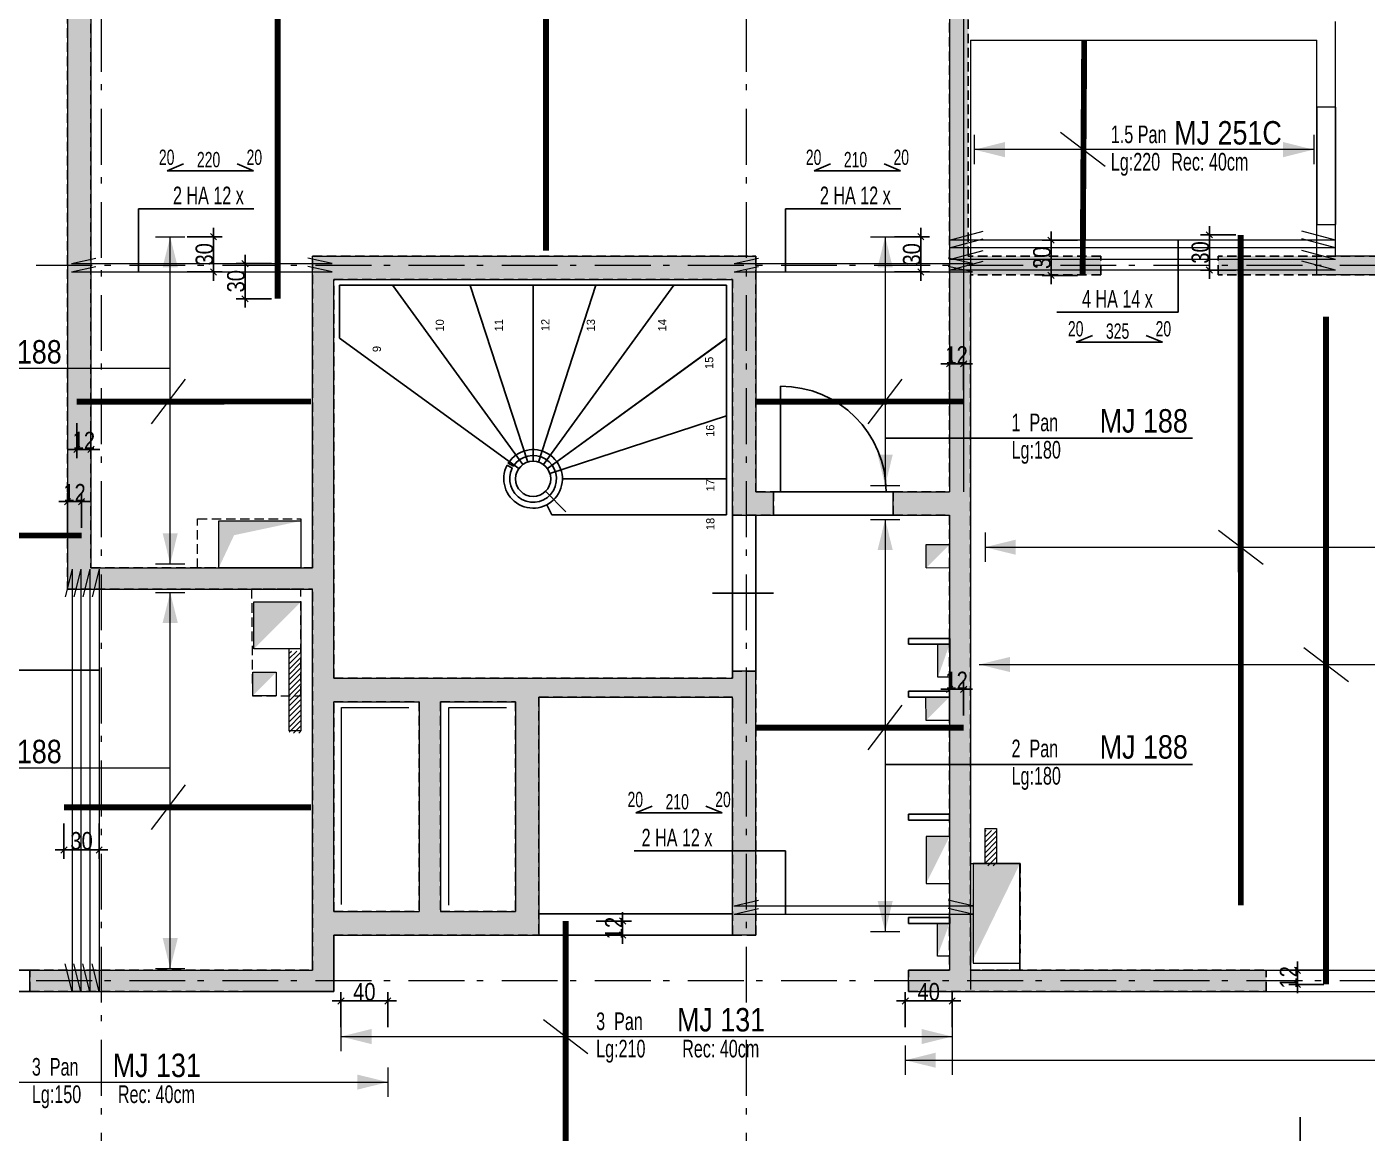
# Model space of a CAD drawing. Header units: centimetres. Extents: x 24964 to 31264, y 2319 to 6519.
# Drawn here: x 26663 to 27806, y 4162 to 5105 of the extents above; entities that cross this region are included whole.
import ezdxf

# ---------------------------------------------------------------- set-up
doc = ezdxf.new("R2010")
doc.units = ezdxf.units.CM
doc.header["$LTSCALE"] = 12.7
doc.header["$PDMODE"] = 1
doc.header["$PDSIZE"] = -2
doc.linetypes.add('CACHEX2', pattern=[19.05, 12.7, -6.35])
doc.linetypes.add('Style de ligne -6', pattern=[2.08328, 1.25, -0.41656, 0.13886, -0.27786])
doc.layers.get('0').update_dxf_attribs({"lineweight": 5})
for name, color, linetype in [('01_ARMA_INF', 50, 'Continuous'), ('01_linteaux', 2, 'Continuous'), ('01_murs_sup', 2, 'CACHEX2'), ('01_texte', 230, 'Continuous'), ('AA_COTES', 2, 'Continuous')]:
    doc.layers.add(name, color=color, linetype=linetype)
for name, color, linetype, lineweight in [('01_murs_coup', 5, 'Continuous', 60), ('01_résv', 32, 'Continuous', 9), ('_GAZELEC-RESERVATION 2', 6, 'Continuous', 18), ('B Général', 7, 'Continuous', 5), ('F REMPLISSAGE-vert foncé', 7, 'Continuous', 13)]:
    doc.layers.add(name, color=color, linetype=linetype, lineweight=lineweight)
doc.styles.add('Eurostile', font='')
doc.styles.add('PATIO', font='ARIALN.TTF')
doc.styles.add('STYLE2', font='ARIALN.TTF')
doc.styles.get('Eurostile').set_extended_font_data('Eurostile')
doc.dimstyles.new('JB50', dxfattribs={"dimscale": 0.1, "dimtxt": 150, "dimasz": 15, "dimexe": 0.1, "dimexo": 0.1, "dimgap": 0.09, "dimtad": 1, "dimdec": 1, "dimdsep": 46, "dimtxsty": 'STYLE2', "dimblk1": 'BOND_G', "dimblk2": 'BOND_D', "dimsah": 1, "dimcen": 1.5, "dimdle": 0.01, "dimse1": 1, "dimse2": 1, "dimclrd": 4, "dimclre": 2, "dimclrt": 6, "dimazin": 2, "dimtfac": 2.333333, "dimtdec": 1, "dimtix": 1, "dimtmove": 2, "dimatfit": 3, "dimldrblk": 'BOND_G', "dimfxl": 1, "dimtolj": 1, "dimtzin": 0, "dimarcsym": 0})
pattern_1 = [(135, (22264.4976, -3966.91), (-11.22532, 9e-16), [7.9375, -7.9375])]

# ---------------------------------------------------------------- blocks, each defined once
blk = doc.blocks.new('BOND_G')
at = {"layer": 'AA_COTES', "color": 0}
for p, q in [((0, -5), (0, 15)), ((5, 0), (-5, 0)), ((1.77, 1.77), (-1.77, -1.77))]:
    blk.add_line(p, q, dxfattribs=at)
blk = doc.blocks.new('BOND_D')
at = {"layer": 'AA_COTES', "color": 0}
for p, q in [((5, 0), (-5, 0)), ((-1.77, -1.77), (1.77, 1.77)), ((0, 5), (0, -15))]:
    blk.add_line(p, q, dxfattribs=at)
blk = doc.blocks.new('*D2939')
at = {"color": 4, "lineweight": -2, "transparency": 16777216}
for p, q in [((27746.1, 4301.9), (27746.1, 4303.4)), ((27746.1, 4300.4), (27746.1, 4288.3)), ((27746.1, 4286.8), (27746.1, 4285.3))]:
    blk.add_line(p, q, dxfattribs=at)
at = {"layer": 'Defpoints', "color": 0, "transparency": 16777216}
for p in [(27749.5, 4300.4), (27746.1, 4288.3), (28209, 4288.3)]:
    blk.add_point(p, dxfattribs=at)
at = {"color": 4, "lineweight": -2, "transparency": 16777216, "xscale": 1.5, "yscale": 1.5, "zscale": 1.5}
for name, p, rotation in [('BOND_G', (27746.1, 4300.4), 270), ('BOND_D', (27746.1, 4288.3), 90)]:
    blk.add_blockref(name, p, dxfattribs=dict(at, rotation=rotation))
at = {"color": 6, "transparency": 16777216, "insert": (27738.5, 4294.4), "char_height": 15, "attachment_point": 5, "rotation": 90, "style": 'STYLE2'}
blk.add_mtext('\\A1;12', dxfattribs=at)
blk = doc.blocks.new('*D2942')
at = {"color": 4, "lineweight": -2, "transparency": 16777216}
blk.add_line((26848.9, 4874.4), (26848.9, 4901.4), dxfattribs=at)
at = {"layer": 'Defpoints', "color": 0, "transparency": 16777216}
for p in [(26848.9, 4902.9), (26872.6, 4902.9), (26876.7, 4872.9)]:
    blk.add_point(p, dxfattribs=at)
at = {"color": 4, "lineweight": -2, "transparency": 16777216, "xscale": 1.5, "yscale": 1.5, "zscale": 1.5}
for name, p, rotation in [('BOND_D', (26848.9, 4902.9), 90), ('BOND_G', (26848.9, 4872.9), 270)]:
    blk.add_blockref(name, p, dxfattribs=dict(at, rotation=rotation))
at = {"color": 6, "transparency": 16777216, "insert": (26841.2, 4887.9), "char_height": 15, "attachment_point": 5, "rotation": 90, "style": 'STYLE2'}
blk.add_mtext('\\A1;30', dxfattribs=at)
blk = doc.blocks.new('*D2943')
at = {"color": 4, "lineweight": -2, "transparency": 16777216}
blk.add_line((26822, 4924.3), (26822, 4897.3), dxfattribs=at)
at = {"layer": 'Defpoints', "color": 0, "transparency": 16777216}
for p in [(26785.1, 4925.8), (26785.1, 4895.8), (26822, 4895.8)]:
    blk.add_point(p, dxfattribs=at)
at = {"color": 4, "lineweight": -2, "transparency": 16777216, "xscale": 1.5, "yscale": 1.5, "zscale": 1.5}
for name, p, rotation in [('BOND_G', (26822, 4925.8), 90), ('BOND_D', (26822, 4895.8), 270)]:
    blk.add_blockref(name, p, dxfattribs=dict(at, rotation=rotation))
at = {"color": 6, "transparency": 16777216, "insert": (26814.3, 4910.8), "char_height": 15, "attachment_point": 5, "rotation": 90, "style": 'STYLE2'}
blk.add_mtext('\\A1;30', dxfattribs=at)
blk = doc.blocks.new('*D2944')
at = {"color": 4, "lineweight": -2, "ltscale": 2, "transparency": 16777216}
for p, q in [((26704, 4744.5), (26702.5, 4744.5)), ((26705.5, 4744.5), (26717.5, 4744.5)), ((26719, 4744.5), (26720.5, 4744.5))]:
    blk.add_line(p, q, dxfattribs=at)
at = {"layer": 'Defpoints', "color": 0, "ltscale": 2, "transparency": 16777216}
for p in [(26705.5, 4785.2), (26717.5, 4768), (26717.5, 4744.5)]:
    blk.add_point(p, dxfattribs=at)
at = {"color": 4, "lineweight": -2, "ltscale": 2, "transparency": 16777216, "xscale": 1.5, "yscale": 1.5, "zscale": 1.5}
blk.add_blockref('BOND_G', (26705.5, 4744.5), dxfattribs=at)
at = {"color": 4, "lineweight": -2, "ltscale": 2, "transparency": 16777216, "xscale": 1.5, "yscale": 1.5, "zscale": 1.5, "rotation": 180}
blk.add_blockref('BOND_D', (26717.5, 4744.5), dxfattribs=at)
at = {"color": 6, "ltscale": 2, "transparency": 16777216, "insert": (26711.5, 4752), "char_height": 15, "attachment_point": 5, "style": 'STYLE2'}
blk.add_mtext('\\A1;12', dxfattribs=at)
blk = doc.blocks.new('*D2945')
at = {"color": 4, "lineweight": -2, "transparency": 16777216}
blk.add_line((27425, 4924.3), (27425, 4897.3), dxfattribs=at)
at = {"layer": 'Defpoints', "color": 0, "transparency": 16777216}
for p in [(27388.1, 4925.8), (27388.1, 4895.8), (27425, 4895.8)]:
    blk.add_point(p, dxfattribs=at)
at = {"color": 4, "lineweight": -2, "transparency": 16777216, "xscale": 1.5, "yscale": 1.5, "zscale": 1.5}
for name, p, rotation in [('BOND_G', (27425, 4925.8), 90), ('BOND_D', (27425, 4895.8), 270)]:
    blk.add_blockref(name, p, dxfattribs=dict(at, rotation=rotation))
at = {"color": 6, "transparency": 16777216, "insert": (27417.3, 4910.8), "char_height": 15, "attachment_point": 5, "rotation": 90, "style": 'STYLE2'}
blk.add_mtext('\\A1;30', dxfattribs=at)
blk = doc.blocks.new('*D2946')
at = {"color": 4, "lineweight": -2, "ltscale": 2, "transparency": 16777216}
for p, q in [((27448, 4817.5), (27446.5, 4817.5)), ((27461.5, 4817.5), (27449.5, 4817.5)), ((27463, 4817.5), (27464.5, 4817.5))]:
    blk.add_line(p, q, dxfattribs=at)
at = {"layer": 'Defpoints', "color": 0, "ltscale": 2, "transparency": 16777216}
for p in [(27449.5, 4817.5), (27449.5, 4805), (27461.5, 4805)]:
    blk.add_point(p, dxfattribs=at)
at = {"color": 4, "lineweight": -2, "ltscale": 2, "transparency": 16777216, "xscale": 1.5, "yscale": 1.5, "zscale": 1.5}
blk.add_blockref('BOND_D', (27449.5, 4817.5), dxfattribs=at)
at = {"color": 4, "lineweight": -2, "ltscale": 2, "transparency": 16777216, "xscale": 1.5, "yscale": 1.5, "zscale": 1.5, "rotation": 180}
blk.add_blockref('BOND_G', (27461.5, 4817.5), dxfattribs=at)
at = {"color": 6, "ltscale": 2, "transparency": 16777216, "insert": (27455.5, 4825), "char_height": 15, "attachment_point": 5, "style": 'STYLE2'}
blk.add_mtext('\\A1;12', dxfattribs=at)
blk = doc.blocks.new('*D2947')
at = {"color": 4, "lineweight": -2, "ltscale": 2, "transparency": 16777216}
for p, q in [((27448, 4540), (27446.5, 4540)), ((27461.5, 4540), (27449.5, 4540)), ((27463, 4540), (27464.5, 4540))]:
    blk.add_line(p, q, dxfattribs=at)
at = {"layer": 'Defpoints', "color": 0, "ltscale": 2, "transparency": 16777216}
for p in [(27449.5, 4540), (27449.5, 4507.3), (27461.5, 4507.3)]:
    blk.add_point(p, dxfattribs=at)
at = {"color": 4, "lineweight": -2, "ltscale": 2, "transparency": 16777216, "xscale": 1.5, "yscale": 1.5, "zscale": 1.5}
blk.add_blockref('BOND_D', (27449.5, 4540), dxfattribs=at)
at = {"color": 4, "lineweight": -2, "ltscale": 2, "transparency": 16777216, "xscale": 1.5, "yscale": 1.5, "zscale": 1.5, "rotation": 180}
blk.add_blockref('BOND_G', (27461.5, 4540), dxfattribs=at)
at = {"color": 6, "ltscale": 2, "transparency": 16777216, "insert": (27455.5, 4547.5), "char_height": 15, "attachment_point": 5, "style": 'STYLE2'}
blk.add_mtext('\\A1;12', dxfattribs=at)
blk = doc.blocks.new('*D2948')
at = {"color": 4, "lineweight": -2, "ltscale": 2, "transparency": 16777216}
blk.add_line((27671, 4898.9), (27671, 4925.9), dxfattribs=at)
at = {"layer": 'Defpoints', "color": 0, "ltscale": 2, "transparency": 16777216}
for p in [(27671, 4927.4), (27697.7, 4927.4), (27671, 4897.4)]:
    blk.add_point(p, dxfattribs=at)
at = {"color": 4, "lineweight": -2, "ltscale": 2, "transparency": 16777216, "xscale": 1.5, "yscale": 1.5, "zscale": 1.5}
for name, p, rotation in [('BOND_D', (27671, 4927.4), 90), ('BOND_G', (27671, 4897.4), 270)]:
    blk.add_blockref(name, p, dxfattribs=dict(at, rotation=rotation))
at = {"color": 6, "ltscale": 2, "transparency": 16777216, "insert": (27663.3, 4912.4), "char_height": 15, "attachment_point": 5, "rotation": 90, "style": 'STYLE2'}
blk.add_mtext('\\A1;30', dxfattribs=at)
blk = doc.blocks.new('*D2949')
at = {"color": 4, "lineweight": -2, "ltscale": 2, "transparency": 16777216}
blk.add_line((27536, 4894.4), (27536, 4921.4), dxfattribs=at)
at = {"layer": 'Defpoints', "color": 0, "ltscale": 2, "transparency": 16777216}
for p in [(27536, 4922.9), (27550.5, 4922.9), (27563, 4892.9)]:
    blk.add_point(p, dxfattribs=at)
at = {"color": 4, "lineweight": -2, "ltscale": 2, "transparency": 16777216, "xscale": 1.5, "yscale": 1.5, "zscale": 1.5}
for name, p, rotation in [('BOND_D', (27536, 4922.9), 90), ('BOND_G', (27536, 4892.9), 270)]:
    blk.add_blockref(name, p, dxfattribs=dict(at, rotation=rotation))
at = {"color": 6, "ltscale": 2, "transparency": 16777216, "insert": (27528.3, 4907.9), "char_height": 15, "attachment_point": 5, "rotation": 90, "style": 'STYLE2'}
blk.add_mtext('\\A1;30', dxfattribs=at)
blk = doc.blocks.new('*D2950')
at = {"color": 4, "lineweight": -2, "ltscale": 2, "transparency": 16777216}
for p, q in [((26696, 4700), (26694.5, 4700)), ((26709.5, 4700), (26697.5, 4700)), ((26711, 4700), (26712.5, 4700))]:
    blk.add_line(p, q, dxfattribs=at)
at = {"layer": 'Defpoints', "color": 0, "ltscale": 2, "transparency": 16777216}
for p in [(26697.5, 4700), (26697.5, 4679), (26709.5, 4671.1)]:
    blk.add_point(p, dxfattribs=at)
at = {"color": 4, "lineweight": -2, "ltscale": 2, "transparency": 16777216, "xscale": 1.5, "yscale": 1.5, "zscale": 1.5}
blk.add_blockref('BOND_D', (26697.5, 4700), dxfattribs=at)
at = {"color": 4, "lineweight": -2, "ltscale": 2, "transparency": 16777216, "xscale": 1.5, "yscale": 1.5, "zscale": 1.5, "rotation": 180}
blk.add_blockref('BOND_G', (26709.5, 4700), dxfattribs=at)
at = {"color": 6, "ltscale": 2, "transparency": 16777216, "insert": (26703.5, 4707.5), "char_height": 15, "attachment_point": 5, "style": 'STYLE2'}
blk.add_mtext('\\A1;12', dxfattribs=at)
blk = doc.blocks.new('*D2956')
at = {"color": 4, "lineweight": -2, "ltscale": 2, "transparency": 16777216}
blk.add_line((26932.1, 4274.3), (26969.1, 4274.3), dxfattribs=at)
at = {"layer": 'Defpoints', "color": 0, "ltscale": 2, "transparency": 16777216}
for p in [(26970.6, 4274.3), (26970.6, 4221.6), (26930.6, 4215.7)]:
    blk.add_point(p, dxfattribs=at)
at = {"color": 4, "lineweight": -2, "ltscale": 2, "transparency": 16777216, "xscale": 1.5, "yscale": 1.5, "zscale": 1.5, "rotation": 180}
blk.add_blockref('BOND_G', (26930.6, 4274.3), dxfattribs=at)
at = {"color": 4, "lineweight": -2, "ltscale": 2, "transparency": 16777216, "xscale": 1.5, "yscale": 1.5, "zscale": 1.5}
blk.add_blockref('BOND_D', (26970.6, 4274.3), dxfattribs=at)
at = {"color": 6, "ltscale": 2, "transparency": 16777216, "insert": (26950.6, 4282), "char_height": 15, "attachment_point": 5, "style": 'STYLE2'}
blk.add_mtext('\\A1;40', dxfattribs=at)
blk = doc.blocks.new('*D2957')
at = {"color": 4, "lineweight": -2, "ltscale": 2, "transparency": 16777216}
blk.add_line((27413.2, 4274.3), (27450.2, 4274.3), dxfattribs=at)
at = {"layer": 'Defpoints', "color": 0, "ltscale": 2, "transparency": 16777216}
for p in [(27451.7, 4274.3), (27411.7, 4236.2), (27451.7, 4233.8)]:
    blk.add_point(p, dxfattribs=at)
at = {"color": 4, "lineweight": -2, "ltscale": 2, "transparency": 16777216, "xscale": 1.5, "yscale": 1.5, "zscale": 1.5, "rotation": 180}
blk.add_blockref('BOND_G', (27411.7, 4274.3), dxfattribs=at)
at = {"color": 4, "lineweight": -2, "ltscale": 2, "transparency": 16777216, "xscale": 1.5, "yscale": 1.5, "zscale": 1.5}
blk.add_blockref('BOND_D', (27451.7, 4274.3), dxfattribs=at)
at = {"color": 6, "ltscale": 2, "transparency": 16777216, "insert": (27431.7, 4282), "char_height": 15, "attachment_point": 5, "style": 'STYLE2'}
blk.add_mtext('\\A1;40', dxfattribs=at)
blk = doc.blocks.new('*D2958')
at = {"color": 4, "lineweight": -2, "ltscale": 2, "transparency": 16777216}
for p, q in [((26620.6, 4295.9), (26620.6, 4297.4)), ((26620.6, 4294.4), (26620.6, 4282.4)), ((26620.6, 4280.9), (26620.6, 4279.4))]:
    blk.add_line(p, q, dxfattribs=at)
at = {"layer": 'Defpoints', "color": 0, "ltscale": 2, "transparency": 16777216}
for p in [(26653.7, 4294.4), (26620.6, 4282.4), (26669.7, 4282.4)]:
    blk.add_point(p, dxfattribs=at)
at = {"color": 4, "lineweight": -2, "ltscale": 2, "transparency": 16777216, "xscale": 1.5, "yscale": 1.5, "zscale": 1.5}
for name, p, rotation in [('BOND_G', (26620.6, 4294.4), 270), ('BOND_D', (26620.6, 4282.4), 90)]:
    blk.add_blockref(name, p, dxfattribs=dict(at, rotation=rotation))
at = {"color": 6, "ltscale": 2, "transparency": 16777216, "insert": (26613.1, 4288.4), "char_height": 15, "attachment_point": 5, "rotation": 90, "style": 'STYLE2'}
blk.add_mtext('\\A1;12', dxfattribs=at)
blk = doc.blocks.new('*D2974')
at = {"color": 4, "lineweight": -2, "ltscale": 2, "transparency": 16777216}
blk.add_line((26723, 4403), (26696, 4403), dxfattribs=at)
at = {"layer": 'Defpoints', "color": 0, "ltscale": 2, "transparency": 16777216}
for p in [(26694.5, 4439.3), (26724.5, 4411.5), (26694.5, 4403)]:
    blk.add_point(p, dxfattribs=at)
at = {"color": 4, "lineweight": -2, "ltscale": 2, "transparency": 16777216, "xscale": 1.5, "yscale": 1.5, "zscale": 1.5, "rotation": 180}
blk.add_blockref('BOND_D', (26694.5, 4403), dxfattribs=at)
at = {"color": 4, "lineweight": -2, "ltscale": 2, "transparency": 16777216, "xscale": 1.5, "yscale": 1.5, "zscale": 1.5}
blk.add_blockref('BOND_G', (26724.5, 4403), dxfattribs=at)
at = {"color": 6, "ltscale": 2, "transparency": 16777216, "insert": (26709.5, 4410.7), "char_height": 15, "attachment_point": 5, "style": 'STYLE2'}
blk.add_mtext('\\A1;30', dxfattribs=at)
blk = doc.blocks.new('*D2989')
at = {"color": 4, "lineweight": -2, "ltscale": 2, "transparency": 16777216}
for p, q in [((27170.8, 4343.9), (27170.8, 4345.4)), ((27170.8, 4330.4), (27170.8, 4342.4)), ((27170.8, 4328.9), (27170.8, 4327.4))]:
    blk.add_line(p, q, dxfattribs=at)
at = {"layer": 'Defpoints', "color": 0, "ltscale": 2, "transparency": 16777216}
for p in [(27122.2, 4342.4), (27170.8, 4342.4), (27143.2, 4330.4)]:
    blk.add_point(p, dxfattribs=at)
at = {"color": 4, "lineweight": -2, "ltscale": 2, "transparency": 16777216, "xscale": 1.5, "yscale": 1.5, "zscale": 1.5}
for name, p, rotation in [('BOND_D', (27170.8, 4342.4), 270), ('BOND_G', (27170.8, 4330.4), 90)]:
    blk.add_blockref(name, p, dxfattribs=dict(at, rotation=rotation))
at = {"color": 6, "ltscale": 2, "transparency": 16777216, "insert": (27163.3, 4336.4), "char_height": 15, "attachment_point": 5, "rotation": 90, "style": 'STYLE2'}
blk.add_mtext('\\A1;12', dxfattribs=at)

msp = doc.modelspace()

# ---------------------------------------------------------------- hatches: boundary and pattern name
at = {"layer": '01_linteaux'}
h = msp.add_hatch(dxfattribs=at)
h.set_pattern_fill('DASH', color=256, scale=2.5, angle=135)
h.set_pattern_definition(pattern_1)
h.paths.add_polyline_path([(26889.02, 5488.37), (26889.02, 5495.43), (26888.86, 5504.38, 0.0587084), (26600.93, 5460.22), (26605.81, 5444.97, -0.0191623), (26697.46, 5466.49), (26697.46, 4625.44), (26906.46, 4625.44), (26906.46, 4300.39), (26665.46, 4300.39), (26665.46, 4282.39), (26924.46, 4282.39), (26924.46, 4330.39), (27099.46, 4330.39), (27099.46, 4533.39), (27264.46, 4533.39), (27264.46, 4330.39), (27284.46, 4330.39), (27284.46, 4555.39), (27264.46, 4555.39), (27264.46, 4549.39), (26924.46, 4549.39), (26924.46, 4889.39), (27264.46, 4889.39), (27264.46, 4688.39), (27299.46, 4688.39), (27299.46, 4708.39), (27284.46, 4708.39), (27284.46, 4909.39), (26906.46, 4909.39), (26906.46, 4643.44), (26717.46, 4643.44), (26717.46, 5470.21, -0.0351438)])
h.paths.add_polyline_path([(26997.46, 4529.39), (26997.46, 4350.39), (26924.46, 4350.39), (26924.46, 4529.39)], flags=16)
h.paths.add_polyline_path([(27079.46, 4529.39), (27079.46, 4350.39), (27015.46, 4350.39), (27015.46, 4529.39)], flags=16)
h = msp.add_hatch(dxfattribs=at)
h.set_pattern_fill('DASH', color=256, scale=2.5, angle=135)
h.set_pattern_definition(pattern_1)
h.paths.add_polyline_path([(27578.46, 4909.39), (27465.46, 4909.39), (27465.46, 5144.37), (27449.46, 5144.37), (27449.46, 4708.39), (27401.46, 4708.39), (27401.46, 4688.39), (27449.46, 4688.39), (27449.46, 4300.39), (27414.46, 4300.39), (27414.46, 4282.39), (27719.46, 4282.39), (27719.46, 4300.39), (27467.46, 4300.39), (27467.46, 4893.39), (27578.46, 4893.39)])
h.paths.add_polyline_path([(27851.46, 4909.39), (27678.46, 4909.39), (27678.46, 4893.39), (27851.46, 4893.39)])
h.paths.add_polyline_path([(28126.46, 4909.39), (27951.46, 4909.39), (27951.46, 4893.39), (28126.46, 4893.39)])
h.paths.add_polyline_path([(28472.46, 4909.39), (28326.46, 4909.39), (28326.46, 4893.39), (28456.46, 4893.39), (28456.46, 4817.39), (28472.46, 4817.39)])
h.paths.add_polyline_path([(28087.46, 4300.39), (28037.46, 4300.39), (28037.46, 4282.39), (28087.46, 4282.39)], flags=17)
h.paths.add_polyline_path([(28472.46, 4517.39), (28456.46, 4517.39), (28456.46, 4152.39), (27894.46, 4152.39), (27894.46, 4300.39), (27821.46, 4300.39), (27821.46, 4282.39), (27876.46, 4282.39), (27876.46, 4152.39), (27798.46, 4152.39), (27798.46, 4134.39), (28456.46, 4134.39), (28456.46, 3917.39), (28472.46, 3917.39)])
at = {"layer": '01_résv'}
h = msp.add_hatch(dxfattribs=at)
h.set_pattern_fill('ANSI31', color=256)
h.set_pattern_definition([(45, (22264.6025, -1.931), (-2.245064, 2.245064), [])])
h.paths.add_polyline_path([(26846.94, 4116.88), (26806.94, 4116.88), (26806.94, 4106.88), (26846.94, 4106.88)])
h.paths.add_polyline_path([(27107.8, 4112.09), (27107.8, 4052.09), (27117.8, 4052.09), (27117.8, 4112.09)])
h.paths.add_polyline_path([(25791.36, 2612.4), (25868.44, 2612.4), (25868.44, 2602.4), (25791.63, 2602.4)])
h.paths.add_polyline_path([(27479.64, 4389.46), (27479.64, 4419.46), (27489.64, 4419.46), (27489.64, 4389.46)])
h.paths.add_polyline_path([(26376.01, 3400.48), (26196.01, 3400.48), (26196.01, 3410.48), (26376.01, 3410.48)])
h.paths.add_polyline_path([(26112.52, 3339.46), (26112.52, 3369.46), (26102.52, 3369.46), (26102.52, 3339.46)])
edge = h.paths.add_edge_path()
edge.add_line((26896.57, 4572.54), (26896.57, 4502.54))
edge.add_line((26896.57, 4502.54), (26886.57, 4502.54))
edge.add_line((26886.57, 4502.54), (26886.57, 4572.53))
edge.add_line((26886.57, 4572.53), (26896.57, 4572.53))

# ---------------------------------------------------------------- linework, layer by layer
at = {"ltscale": 2}
for p, q in [((26931.23, 4356.37), (26931.23, 4524.53)), ((26931.23, 4524.53), (26988.47, 4524.53)), ((27022.66, 4355.99), (27022.66, 4524.53)), ((27022.66, 4524.53), (27071.83, 4524.53))]:
    msp.add_line(p, q, dxfattribs=at)
at = {"layer": '01_ARMA_INF', "linetype": 'Continuous', "lineweight": 0, "const_width": 5, "flags": 128}
for points in [[(26876.64, 5484.8), (26876.73, 4872.9)], [(27105.4, 5484.81), (27105.49, 4913.93)], [(27564.28, 5092.74), (27562.95, 4892.89)], [(27697.69, 4927.42), (27697.78, 4355.72)], [(27770.36, 4857.75), (27770.45, 4288.35)], [(26705.46, 4785.24), (26905.19, 4785.31)], [(27284.73, 4785.24), (27461.46, 4785.31)], [(26199.36, 4671.02), (26709.46, 4671.1)], [(27284.73, 4507.24), (27461.46, 4507.31)], [(26694.46, 4439.34), (26905.19, 4439.41)], [(27122.2, 4342.39), (27122.22, 4140.39)]]:
    msp.add_lwpolyline(points, dxfattribs=at)
at = {"layer": '01_linteaux'}
for p, q in [((27762.46, 5036.36), (27762.46, 4936.36)), ((27778.46, 5036.36), (27778.46, 4936.36)), ((27305.46, 4708.39), (27305.46, 4798.39)), ((27401.46, 4708.39), (27299.46, 4708.39)), ((27264.46, 4555.39), (27264.46, 4688.39)), ((27284.46, 4555.39), (27284.46, 4688.39)), ((27299.46, 4688.39), (27401.46, 4688.39)), ((27299.28, 4621.89), (27247.35, 4621.89)), ((27449.46, 4583.39), (27414.46, 4583.39)), ((27414.46, 4583.39), (27414.46, 4578.39)), ((27449.46, 4583.39), (27414.46, 4583.39)), ((27449.46, 4578.39), (27414.46, 4578.39)), ((27449.46, 4578.39), (27414.46, 4578.39)), ((27414.46, 4538.39), (27414.46, 4533.39)), ((27449.46, 4538.39), (27414.46, 4538.39)), ((27449.46, 4533.39), (27414.46, 4533.39)), ((27449.46, 4433.39), (27414.46, 4433.39)), ((27414.46, 4433.39), (27414.46, 4428.39)), ((27449.46, 4433.39), (27414.46, 4433.39)), ((27449.46, 4428.39), (27414.46, 4428.39)), ((27449.46, 4428.39), (27414.46, 4428.39)), ((27099.46, 4348.39), (27264.46, 4348.39)), ((27449.46, 4345.39), (27414.46, 4345.39)), ((27414.46, 4345.39), (27414.46, 4340.39)), ((27449.46, 4345.39), (27414.46, 4345.39)), ((27449.46, 4340.39), (27414.46, 4340.39)), ((27449.46, 4340.39), (27414.46, 4340.39)), ((27099.46, 4330.39), (27264.46, 4330.39)), ((26563.46, 4300.39), (26665.46, 4300.39)), ((26563.46, 4282.39), (26665.46, 4282.39)), ((27748.46, 4109.63), (27748.46, 4175.31))]:
    msp.add_line(p, q, dxfattribs=at)
at = {"layer": '01_linteaux', "linetype": 'Continuous'}
for p, q in [((27259.21, 4884.39), (26929.46, 4884.39)), ((26929.46, 4839.27), (26929.46, 4884.39)), ((27085.64, 4731.52), (26974.76, 4884.14)), ((27089.83, 4733.65), (27040.93, 4884.14)), ((27094.46, 4734.39), (27094.46, 4884.14)), ((27099.1, 4733.65), (27148.07, 4884.39)), ((27103.28, 4731.52), (27214.34, 4884.39)), ((27259.21, 4688.74), (27259.21, 4884.39)), ((27082.33, 4728.21), (26929.46, 4839.27)), ((27106.6, 4728.21), (27259.46, 4839.27)), ((27106.6, 4728.21), (27259.21, 4839.09)), ((27108.73, 4724.02), (27259.46, 4773)), ((27119.46, 4719.39), (27259.21, 4719.39)), ((27105.07, 4708.78), (27122.46, 4691.39)), ((27110.49, 4688.74), (27106.05, 4697.24)), ((27259.21, 4688.74), (27110.49, 4688.74)), ((27449.58, 4583.39), (27449.58, 4578.39)), ((27449.58, 4345.39), (27449.58, 4340.39))]:
    msp.add_line(p, q, dxfattribs=at)
at = {"layer": '01_linteaux', "linetype": 'Continuous', "flags": 128}
msp.add_lwpolyline([(27072.33, 4731.01, 49.979992), (27073.33, 4732.74), (27077.66, 4730.24, -39.9749844), (27076.66, 4728.51)], format="xyb", close=True, dxfattribs=at)
at = {"layer": '01_linteaux', "linetype": 'Continuous'}
msp.add_circle((27094.46, 4719.39), 15, dxfattribs=at)
at = {"layer": '01_linteaux'}
msp.add_arc((27305.46, 4708.39), 90, 0, 90, dxfattribs=at)
at = {"layer": '01_murs_coup', "linetype": 'Continuous', "lineweight": 18}
for p, q in [((26697.46, 5466.49), (26697.46, 4625.44)), ((26717.46, 5470.21), (26717.46, 4643.44)), ((27449.46, 5144.37), (27449.46, 4708.39)), ((27461.46, 5144.37), (27461.46, 4708.39)), ((27778.46, 5036.36), (27778.46, 5109.37)), ((27467.46, 5093.37), (27467.46, 4300.39)), ((27467.46, 5093.37), (27762.46, 5093.37)), ((27467.46, 5086.87), (27467.46, 4293.89)), ((27762.46, 5036.36), (27762.46, 5093.37)), ((27467.46, 5076.87), (27467.46, 4283.89)), ((27778.46, 5036.36), (27762.46, 5036.36)), ((27762.46, 4893.39), (27762.46, 4936.36)), ((27762.46, 4936.36), (27778.46, 4936.36)), ((27778.46, 4909.39), (27778.46, 4936.36)), ((26906.46, 4909.39), (27284.46, 4909.39)), ((26906.46, 4643.44), (26906.46, 4909.39)), ((27284.46, 4909.39), (27284.46, 4708.39)), ((27851.46, 4909.39), (27778.46, 4909.39)), ((27851.46, 4893.39), (27762.46, 4893.39)), ((26924.46, 4889.39), (27264.46, 4889.39)), ((26924.46, 4549.39), (26924.46, 4889.39)), ((27264.46, 4688.39), (27264.46, 4889.39)), ((27284.46, 4708.39), (27299.46, 4708.39)), ((27299.46, 4688.39), (27299.46, 4708.39)), ((27401.46, 4708.39), (27449.46, 4708.39)), ((27401.46, 4688.39), (27401.46, 4708.39)), ((27264.46, 4688.39), (27299.46, 4688.39)), ((27401.46, 4688.39), (27449.46, 4688.39)), ((27449.46, 4688.39), (27449.46, 4300.39)), ((26717.46, 4643.44), (26906.46, 4643.44)), ((26697.46, 4625.44), (26906.46, 4625.44)), ((26906.46, 4300.39), (26906.46, 4625.44)), ((26924.46, 4549.39), (27264.46, 4549.39)), ((27284.46, 4555.39), (27264.46, 4555.39)), ((27264.46, 4549.39), (27264.46, 4555.39)), ((27284.46, 4330.39), (27284.46, 4555.39)), ((26924.46, 4529.39), (26997.46, 4529.39)), ((26924.46, 4350.39), (26924.46, 4529.39)), ((26997.46, 4529.39), (26997.46, 4350.39)), ((27015.46, 4529.39), (27079.46, 4529.39)), ((27015.46, 4529.39), (27015.46, 4350.39)), ((27079.46, 4529.39), (27079.46, 4350.39)), ((27099.46, 4533.39), (27099.46, 4330.39)), ((27099.46, 4533.39), (27099.46, 4330.39)), ((27099.46, 4533.39), (27264.46, 4533.39)), ((27264.46, 4330.39), (27264.46, 4533.39)), ((26924.46, 4350.39), (26997.46, 4350.39)), ((26924.46, 4350.39), (26997.46, 4350.39)), ((27015.46, 4350.39), (27079.46, 4350.39)), ((26924.46, 4282.39), (26924.46, 4330.39)), ((26924.46, 4330.39), (27099.46, 4330.39)), ((27284.46, 4330.39), (27264.46, 4330.39)), ((26665.46, 4300.39), (26906.46, 4300.39)), ((26665.46, 4282.39), (26665.46, 4300.39)), ((27414.46, 4282.39), (27414.46, 4300.39)), ((27449.46, 4300.39), (27414.46, 4300.39)), ((27467.46, 4300.39), (27827.46, 4300.39)), ((26665.46, 4282.39), (26924.46, 4282.39)), ((27414.46, 4282.39), (27827.46, 4282.39))]:
    msp.add_line(p, q, dxfattribs=at)
at = {"layer": '01_murs_sup', "ltscale": 0.05}
for p, q in [((26697.46, 5466.49), (26697.46, 4625.44)), ((26717.46, 5470.21), (26717.46, 4643.44)), ((27449.46, 5144.37), (27449.46, 4708.39)), ((27465.46, 4909.39), (27465.46, 5144.37)), ((26906.46, 4909.39), (27284.46, 4909.39)), ((26906.46, 4643.44), (26906.46, 4909.39)), ((27284.46, 4909.39), (27284.46, 4708.39)), ((27578.46, 4909.39), (27465.46, 4909.39)), ((27578.46, 4893.39), (27578.46, 4909.39)), ((27851.46, 4909.39), (27678.46, 4909.39)), ((27678.46, 4893.39), (27678.46, 4909.39)), ((27578.46, 4893.39), (27467.46, 4893.39)), ((27467.46, 4893.39), (27467.46, 4300.39)), ((27851.46, 4893.39), (27678.46, 4893.39)), ((26924.46, 4889.39), (27264.46, 4889.39)), ((26924.46, 4549.39), (26924.46, 4889.39)), ((27264.46, 4688.39), (27264.46, 4889.39)), ((27284.46, 4708.39), (27299.46, 4708.39)), ((27299.46, 4688.39), (27299.46, 4708.39)), ((27401.46, 4708.39), (27449.46, 4708.39)), ((27401.46, 4688.39), (27401.46, 4708.39)), ((27264.46, 4688.39), (27299.46, 4688.39)), ((27401.46, 4688.39), (27449.46, 4688.39)), ((27449.46, 4688.39), (27449.46, 4300.39)), ((26717.46, 4643.44), (26906.46, 4643.44)), ((26697.46, 4625.44), (26906.46, 4625.44)), ((26906.46, 4300.39), (26906.46, 4625.44)), ((27449.46, 4583.39), (27449.46, 4578.39)), ((26924.46, 4549.39), (27264.46, 4549.39)), ((27284.46, 4555.39), (27264.46, 4555.39)), ((27264.46, 4549.39), (27264.46, 4555.39)), ((27284.46, 4330.39), (27284.46, 4555.39)), ((26924.46, 4529.39), (26997.46, 4529.39)), ((26924.46, 4350.39), (26924.46, 4529.39)), ((26997.46, 4529.39), (26997.46, 4350.39)), ((27015.46, 4529.39), (27079.46, 4529.39)), ((27015.46, 4529.39), (27015.46, 4350.39)), ((27079.46, 4529.39), (27079.46, 4350.39)), ((27099.46, 4533.39), (27099.46, 4330.39)), ((27099.46, 4533.39), (27099.46, 4330.39)), ((27099.46, 4533.39), (27264.46, 4533.39)), ((27264.46, 4330.39), (27264.46, 4533.39)), ((26924.46, 4350.39), (26997.46, 4350.39)), ((27015.46, 4350.39), (27079.46, 4350.39)), ((27449.46, 4345.39), (27449.46, 4340.39)), ((26924.46, 4282.39), (26924.46, 4330.39)), ((26924.46, 4330.39), (27099.46, 4330.39)), ((27264.46, 4330.39), (27284.46, 4330.39)), ((26665.46, 4300.39), (26906.46, 4300.39)), ((26665.46, 4282.39), (26665.46, 4300.39)), ((27414.46, 4282.39), (27414.46, 4300.39)), ((27449.46, 4300.39), (27414.46, 4300.39)), ((27467.46, 4300.39), (27719.46, 4300.39)), ((27719.46, 4282.39), (27719.46, 4300.39)), ((26665.46, 4282.39), (26924.46, 4282.39)), ((27414.46, 4282.39), (27719.46, 4282.39))]:
    msp.add_line(p, q, dxfattribs=at)
at = {"layer": '01_résv'}
for p, q in [((26826.46, 4683.47), (26896.46, 4683.47)), ((26826.46, 4643.47), (26826.46, 4683.47)), ((26896.46, 4683.47), (26896.46, 4643.47)), ((27429.44, 4643.59), (27429.44, 4663.39)), ((27429.44, 4663.39), (27449.54, 4663.39)), ((27449.54, 4663.39), (27449.54, 4643.59)), ((26896.46, 4643.47), (26826.46, 4643.47)), ((27449.54, 4643.59), (27429.44, 4643.35)), ((26856.5, 4614.46), (26896.5, 4614.46)), ((26856.5, 4574.46), (26856.5, 4614.46)), ((26896.5, 4614.46), (26896.5, 4504.47)), ((26896.5, 4574.46), (26856.5, 4574.46)), ((26886.46, 4504.47), (26886.46, 4574.46)), ((27439.55, 4578.39), (27449.58, 4578.39)), ((27439.55, 4550.41), (27439.55, 4578.39)), ((27449.58, 4578.39), (27449.58, 4550.41)), ((26855.5, 4534.44), (26855.5, 4554.44)), ((26855.5, 4554.44), (26875.5, 4554.44)), ((26875.5, 4554.44), (26875.5, 4534.44)), ((27449.58, 4550.41), (27439.55, 4550.41)), ((26875.5, 4534.44), (26855.5, 4534.44)), ((27429.54, 4513.39), (27429.3, 4533.39)), ((27429.3, 4533.39), (27449.54, 4533.39)), ((27449.54, 4533.39), (27449.54, 4513.39)), ((26896.5, 4504.47), (26886.46, 4504.47)), ((27449.54, 4513.39), (27429.54, 4513.39)), ((27479.44, 4421.39), (27489.44, 4421.39)), ((27479.44, 4421.39), (27479.44, 4391.39)), ((27489.44, 4421.39), (27489.44, 4391.39)), ((27509.54, 4391.39), (27469.54, 4391.39)), ((27469.54, 4391.39), (27469.54, 4306.39)), ((27509.45, 4300.39), (27509.45, 4391.39)), ((27509.54, 4306.39), (27509.54, 4391.39)), ((27469.54, 4306.39), (27509.54, 4306.39))]:
    msp.add_line(p, q, dxfattribs=at)
at = {"layer": '01_résv', "linetype": 'Continuous', "lineweight": 5}
for p, q in [((27449.58, 4583.39), (27449.58, 4578.39)), ((27449.58, 4345.39), (27449.58, 4340.39))]:
    msp.add_line(p, q, dxfattribs=at)
at = {"layer": '01_résv', "linetype": 'CACHEX2', "ltscale": 0.05}
for points in [[(26808.46, 4685.26), (26896.46, 4685.26), (26896.46, 4643.44), (26808.46, 4643.44)], [(26855.16, 4534.44), (26896.46, 4534.44), (26896.46, 4625.44), (26854.46, 4625.44)], [(27467.54, 4391.39), (27509.54, 4391.39), (27509.53, 4300.39), (27467.54, 4300.39)]]:
    msp.add_lwpolyline(points, close=True, dxfattribs=at)
at = {"layer": '01_résv'}
for points in [[(27429.5, 4414.4), (27429.5, 4374.42), (27449.62, 4374.42), (27449.62, 4414.4)], [(27439.1, 4340.39), (27449.52, 4340.39), (27449.52, 4312.41), (27439.1, 4312.41)]]:
    msp.add_lwpolyline(points, close=True, dxfattribs=at)
for points in [[(26826.46, 4643.47), (26826.46, 4683.47), (26839.53, 4671.35)], [(26826.46, 4683.47), (26896.46, 4683.47), (26839.53, 4671.35)], [(27429.44, 4643.35), (27429.44, 4663.39), (27449.54, 4663.39)], [(26856.5, 4574.46), (26856.5, 4614.46), (26896.5, 4614.46)], [(27439.55, 4550.19), (27439.55, 4578.39), (27449.46, 4578.39)], [(26855.5, 4534.44), (26855.5, 4554.44), (26875.5, 4554.44)], [(27429.54, 4513.39), (27429.54, 4533.39), (27449.54, 4533.39)], [(27467.54, 4305.28), (27469.54, 4391.39), (27509.54, 4391.39)], [(27439.1, 4312.41), (27439.1, 4340.39), (27449.46, 4340.39)]]:
    msp.add_solid(points, dxfattribs=at)
at = {"layer": '01_résv', "linetype": 'Continuous', "lineweight": 5}
msp.add_solid([(27429.5, 4374.42), (27429.5, 4414.4), (27449.46, 4414.4)], dxfattribs=at)
at = {"layer": '01_texte', "linetype": 'Continuous', "lineweight": 0}
for p, q in [((27470.55, 5012.56), (27470.55, 4987.6)), ((27544.16, 5014.93), (27582.23, 4985.93)), ((27759.89, 5012.56), (27759.89, 4987.6)), ((27759.89, 5000.08), (27470.55, 5000.08)), ((26772.61, 4925.85), (26797.57, 4925.85)), ((26785.09, 4646.95), (26785.09, 4925.85)), ((27382.11, 4925.85), (27407.07, 4925.85)), ((27394.59, 4925.85), (27394.59, 4713.84)), ((27449.46, 4922.88), (27478, 4930.5)), ((27778.46, 4922.88), (27749.92, 4930.5)), ((27449.46, 4916.38), (27478, 4924)), ((27778.46, 4922.88), (27449.46, 4922.88)), ((27778.46, 4916.38), (27449.46, 4916.38)), ((27449.46, 4906.38), (27478, 4914)), ((27778.46, 4916.38), (27749.92, 4924)), ((27778.46, 4906.38), (27749.92, 4914)), ((26700.85, 4902.9), (26721.64, 4907.54)), ((26700.85, 4902.9), (26923.15, 4902.9)), ((26923.15, 4902.9), (26902.36, 4907.54)), ((27265.85, 4902.9), (27286.64, 4907.54)), ((27265.85, 4902.9), (27469.15, 4902.9)), ((27469.15, 4902.9), (27448.36, 4907.54)), ((27778.46, 4906.38), (27449.46, 4906.38)), ((27449.46, 4897.38), (27478, 4905)), ((27778.46, 4897.38), (27749.92, 4905)), ((26700.85, 4895.82), (26721.64, 4900.46)), ((26700.85, 4895.82), (26923.15, 4895.82)), ((26923.15, 4895.82), (26902.36, 4900.46)), ((27265.85, 4895.82), (27286.64, 4900.46)), ((27265.85, 4895.82), (27469.15, 4895.82)), ((27469.15, 4895.82), (27448.36, 4900.46)), ((27778.46, 4897.38), (27449.46, 4897.38)), ((26785.09, 4813.36), (26540.89, 4813.36)), ((26769.11, 4766.27), (26798.12, 4804.34)), ((27380.08, 4766.25), (27409.09, 4804.32)), ((27382.11, 4713.84), (27407.07, 4713.84)), ((27382.11, 4684.85), (27407.07, 4684.85)), ((27394.59, 4684.85), (27394.59, 4333.34)), ((27479.8, 4673.59), (27479.8, 4648.63)), ((27678.69, 4675.61), (27716.77, 4646.6)), ((27479.8, 4661.11), (28452.29, 4661.11)), ((26701.5, 4642.5), (26695.5, 4618.89)), ((26701.5, 4642.5), (26701.5, 4282.39)), ((26709, 4642.5), (26703, 4618.89)), ((26709, 4642.5), (26709, 4282.39)), ((26716.5, 4642.5), (26710.5, 4618.89)), ((26716.5, 4642.5), (26716.5, 4282.39)), ((26724.5, 4642.5), (26718.5, 4618.89)), ((26724.5, 4642.5), (26724.5, 4282.39)), ((26772.61, 4646.95), (26797.57, 4646.95)), ((26772.61, 4622.63), (26797.57, 4622.63)), ((26785.09, 4301.85), (26785.09, 4622.63)), ((27751.49, 4575.61), (27789.57, 4546.6)), ((27474.83, 4561.11), (28452.29, 4561.11)), ((27380.08, 4488.25), (27409.09, 4526.32)), ((26785.09, 4472.59), (26540.89, 4472.59)), ((26769.11, 4420.37), (26798.12, 4458.44)), ((27265.85, 4355.4), (27286.64, 4360.04)), ((27265.85, 4355.4), (27469.15, 4355.4)), ((27469.15, 4355.4), (27448.36, 4360.04)), ((27265.85, 4348.32), (27286.64, 4352.96)), ((27265.85, 4348.32), (27469.15, 4348.32)), ((27469.15, 4348.32), (27448.36, 4352.96)), ((27382.11, 4333.34), (27407.07, 4333.34)), ((26701.5, 4282.39), (26695.5, 4306)), ((26709, 4282.39), (26703, 4306)), ((26716.5, 4282.39), (26710.5, 4306)), ((26724.5, 4282.39), (26718.5, 4306)), ((26772.61, 4301.85), (26797.57, 4301.85)), ((26930.62, 4256.39), (26930.62, 4231.43)), ((27103.18, 4258.42), (27141.25, 4229.41)), ((27451.66, 4256.39), (27451.66, 4211.24)), ((27451.66, 4256.39), (27451.66, 4231.43)), ((26930.62, 4243.91), (27451.66, 4243.91)), ((27411.66, 4236.2), (27411.66, 4211.24)), ((26970.62, 4217.53), (26970.62, 4192.57)), ((27411.66, 4223.72), (28468.62, 4223.72)), ((26473.76, 4205.05), (26970.62, 4205.05))]:
    msp.add_line(p, q, dxfattribs=at)
at = {"layer": '01_texte'}
for p, q in [((26782.57, 4982.1), (26796.39, 4987.93)), ((26782.57, 4982.1), (26856.07, 4982.1)), ((26856.07, 4982.1), (26842.25, 4987.93)), ((27334.07, 4982.1), (27347.89, 4987.93)), ((27334.07, 4982.1), (27407.57, 4982.1)), ((27407.57, 4982.1), (27393.75, 4987.93)), ((27557.51, 4835.91), (27571.33, 4841.74)), ((27557.51, 4835.91), (27631.01, 4835.91)), ((27631.01, 4835.91), (27617.19, 4841.74)), ((27182.07, 4434.6), (27195.89, 4440.43)), ((27182.07, 4434.6), (27255.57, 4434.6)), ((27255.57, 4434.6), (27241.75, 4440.43))]:
    msp.add_line(p, q, dxfattribs=at)
at = {"layer": '01_texte', "ltscale": 200}
for p, q in [((26758.18, 4949.69), (26856.38, 4949.69)), ((26758.18, 4949.69), (26758.18, 4895.82)), ((27309.68, 4949.69), (27407.88, 4949.69)), ((27309.68, 4949.69), (27309.68, 4895.82)), ((27644.5, 4922.88), (27644.5, 4861.5)), ((27541, 4861.5), (27644.5, 4861.5)), ((26553.08, 4556.27), (26724.19, 4556.27)), ((27180.53, 4402.19), (27309.68, 4402.19)), ((27309.68, 4402.19), (27309.68, 4348.32))]:
    msp.add_line(p, q, dxfattribs=at)
at = {"layer": '01_texte', "ltscale": 5}
for p, q in [((27394.59, 4753.96), (27656.5, 4753.96)), ((27394.59, 4475.96), (27656.5, 4475.96))]:
    msp.add_line(p, q, dxfattribs=at)
at = {"layer": '01_texte', "linetype": 'Continuous', "lineweight": 0}
for points in [[(27470.55, 5000.08), (27496.65, 5006.54), (27496.65, 5000.08)], [(27759.89, 5000.08), (27733.8, 5006.54), (27733.8, 5000.08)], [(27470.55, 5000.08), (27496.65, 4993.62), (27496.65, 5000.08)], [(27759.89, 5000.08), (27733.8, 4993.62), (27733.8, 5000.08)], [(26785.09, 4925.85), (26778.63, 4899.75), (26785.09, 4899.75)], [(26785.09, 4925.85), (26791.55, 4899.75), (26785.09, 4899.75)], [(27394.59, 4925.85), (27388.13, 4899.75), (27394.59, 4899.75)], [(27394.59, 4925.85), (27401.05, 4899.75), (27394.59, 4899.75)], [(27394.59, 4713.84), (27388.13, 4739.93), (27394.59, 4739.93)], [(27394.59, 4713.84), (27401.05, 4739.93), (27394.59, 4739.93)], [(27394.59, 4684.85), (27388.13, 4658.75), (27394.59, 4658.75)], [(27394.59, 4684.85), (27401.05, 4658.75), (27394.59, 4658.75)], [(26785.09, 4646.95), (26778.63, 4673.05), (26785.09, 4673.05)], [(26785.09, 4646.95), (26791.55, 4673.05), (26785.09, 4673.05)], [(27479.8, 4661.11), (27505.9, 4667.57), (27505.9, 4661.11)], [(27479.8, 4661.11), (27505.9, 4654.65), (27505.9, 4661.11)], [(26785.09, 4622.63), (26778.63, 4596.54), (26785.09, 4596.54)], [(26785.09, 4622.63), (26791.55, 4596.54), (26785.09, 4596.54)], [(27474.83, 4561.11), (27500.93, 4567.57), (27500.93, 4561.11)], [(27474.83, 4561.11), (27500.93, 4554.65), (27500.93, 4561.11)], [(27394.59, 4333.34), (27388.13, 4359.43), (27394.59, 4359.43)], [(27394.59, 4333.34), (27401.05, 4359.43), (27394.59, 4359.43)], [(26785.09, 4301.85), (26778.63, 4327.94), (26785.09, 4327.94)], [(26785.09, 4301.85), (26791.55, 4327.94), (26785.09, 4327.94)], [(26930.62, 4243.91), (26956.72, 4250.37), (26956.72, 4243.91)], [(26930.62, 4243.91), (26956.72, 4237.45), (26956.72, 4243.91)], [(27451.66, 4243.91), (27425.57, 4250.37), (27425.57, 4243.91)], [(27451.66, 4243.91), (27425.57, 4237.45), (27425.57, 4243.91)], [(27411.66, 4223.72), (27437.76, 4230.18), (27437.76, 4223.72)], [(27411.66, 4223.72), (27437.76, 4217.26), (27437.76, 4223.72)], [(26970.62, 4205.05), (26944.53, 4211.51), (26944.53, 4205.05)], [(26970.62, 4205.05), (26944.53, 4198.59), (26944.53, 4205.05)]]:
    msp.add_solid(points, dxfattribs=at)
at = {"layer": '_GAZELEC-RESERVATION 2'}
for p, q in [((26924.46, 4330.39), (26924.46, 4282.39)), ((26924.46, 4282.39), (26851.2, 4282.39))]:
    msp.add_line(p, q, dxfattribs=at)
at = {"layer": 'B Général', "color": 1, "linetype": 'Style de ligne -6', "lineweight": 13, "ltscale": 3, "true_color": 0xff0000}
for p, q in [((26726.4, 2447.23), (26726.4, 5533.75)), ((27276.42, 2447.23), (27276.42, 5533.75)), ((30131.53, 4901.31), (25462.58, 4901.31)), ((30131.53, 4291.31), (25262.8, 4291.31))]:
    msp.add_line(p, q, dxfattribs=at)
at = {"layer": 'B Général', "color": 7, "linetype": 'Continuous', "lineweight": 5}
for p, q in [((27449.46, 4583.39), (27449.46, 4578.39)), ((27449.46, 4538.39), (27449.46, 4533.39)), ((27449.46, 4433.39), (27449.46, 4428.39)), ((27449.46, 4345.39), (27449.46, 4340.39))]:
    msp.add_line(p, q, dxfattribs=at)
at = {"layer": 'B Général', "color": 7, "linetype": 'Continuous', "lineweight": 13}
for p, q in [((27449.46, 4538.39), (27414.46, 4538.39)), ((27449.46, 4533.39), (27414.46, 4533.39))]:
    msp.add_line(p, q, dxfattribs=at)
at = {"layer": 'B Général', "color": 7, "linetype": 'Continuous', "lineweight": 18}
msp.add_line((27414.46, 4300.39), (27449.46, 4300.39), dxfattribs=at)
at = {"layer": 'F REMPLISSAGE-vert foncé', "color": 98, "linetype": 'Continuous', "lineweight": 13, "true_color": 0x004400}
msp.add_line((27467.45, 4391.39), (27509.45, 4391.39), dxfattribs=at)

# ---------------------------------------------------------------- texts
at = {"layer": '01_linteaux', "style": 'Eurostile'}
for s, height, p in [('10', 7.049, (27018.47, 4844.97)), ('11', 7.049, (27068.78, 4845.14)), ('12', 7.049, (27108.42, 4845.31)), ('13', 7.049, (27147.17, 4845.14)), ('14', 7.049, (27208.07, 4845.14)), ('9', 7.05, (26964.7, 4827.47)), ('15', 7.049, (27248.07, 4813.07)), ('16', 7.049, (27248.9, 4755.18)), ('17', 7.049, (27249.06, 4708.66)), ('18', 7.049, (27249.06, 4675.68))]:
    msp.add_text(s, height=height, rotation=90, dxfattribs=at).set_placement(p)
at = {"layer": '01_texte', "ltscale": 5, "style": 'PATIO', "width": 0.8}
for s, height, p in [('1.5 Pan', 15, (27586.97, 5005.62)), ('20', 13, (26775.44, 4987.05)), ('220', 13, (26807.86, 4985.07)), ('20', 13, (26850.18, 4987.05)), ('20', 13, (27326.94, 4987.05)), ('210', 13, (27359.36, 4985.07)), ('20', 13, (27401.68, 4987.05)), ('Lg:220', 15, (27586.97, 4982.28)), ('Rec: 40cm', 15, (27638.51, 4982.28)), ('2 HA 12 x  ', 15, (26787.47, 4953.55)), ('2 HA 12 x  ', 15, (27338.97, 4953.55)), ('20', 13, (27550.38, 4840.86)), ('325', 13, (27582.8, 4838.88)), ('20', 13, (27625.12, 4840.86)), ('1  Pan', 15, (27502.33, 4760.04)), ('Lg:180', 15, (27502.33, 4736.7)), ('2  Pan', 15, (27502.33, 4482.04)), ('Lg:180', 15, (27502.33, 4458.7)), ('20', 13, (27174.94, 4439.55)), ('210', 13, (27207.36, 4437.57)), ('20', 13, (27249.68, 4439.55)), ('2 HA 12 x  ', 15, (27186.97, 4406.05)), ('3  Pan', 15, (27148.21, 4249.45)), ('Lg:210', 15, (27148.21, 4226.12)), ('Rec: 40cm', 15, (27221.55, 4226.12)), ('3  Pan', 15, (26667.17, 4210.59)), ('Lg:150', 15, (26667.17, 4187.25)), ('Rec: 40cm', 15, (26740.5, 4187.25))]:
    msp.add_text(s, height=height, dxfattribs=at).set_placement(p)
at = {"layer": '01_texte', "ltscale": 5, "style": 'PATIO'}
for s, p in [('MJ 251C', (27641.04, 5004.41)), ('MJ 188', (26617.46, 4817.69)), ('MJ 188', (27577.46, 4758.83)), ('MJ 188', (26617.46, 4476.92)), ('MJ 188', (27577.46, 4480.83)), ('MJ 131', (27217.12, 4248.24)), ('MJ 131', (26736.08, 4209.38))]:
    msp.add_text(s, height=20, dxfattribs=at).set_placement(p)
at = {"layer": '01_texte', "ltscale": 200, "style": 'PATIO', "width": 0.8}
msp.add_text('4 HA 14 x  ', height=15, dxfattribs=at).set_placement((27562.41, 4865.36))

# ---------------------------------------------------------------- dimensions: what is measured, and where the dimension line sits
for base, p1, p2, picture, middle in [((26822, 4895.82), (26785.09, 4925.85), (26785.09, 4895.82), '*D2943', (26814.33, 4910.84)), ((27425, 4895.82), (27388.09, 4925.85), (27388.09, 4895.82), '*D2945', (27417.33, 4910.84)), ((26848.88, 4902.9), (26876.73, 4872.9), (26872.63, 4902.9), '*D2942', (26841.21, 4887.9)), ((27746.06, 4288.35), (27749.51, 4300.39), (28209.03, 4288.35), '*D2939', (27738.52, 4294.37))]:
    dim = msp.add_linear_dim(base=base, p1=p1, p2=p2, angle=90, dimstyle='JB50')
    dim.commit()
    dim.dimension.update_dxf_attribs({"geometry": picture, "text_midpoint": middle})
at = {"ltscale": 2}
for base, p1, p2, picture, middle in [((27536, 4922.88), (27562.95, 4892.89), (27550.5, 4922.88), '*D2949', (27528.33, 4907.88)), ((27671, 4927.42), (27671, 4897.38), (27697.69, 4927.42), '*D2948', (27663.33, 4912.4)), ((27170.81, 4342.39), (27143.2, 4330.39), (27122.2, 4342.39), '*D2989', (27163.27, 4336.39)), ((26620.62, 4282.39), (26653.69, 4294.39), (26669.69, 4282.39), '*D2958', (26613.08, 4288.39))]:
    dim = msp.add_linear_dim(base=base, p1=p1, p2=p2, angle=90, dimstyle='JB50', dxfattribs=at)
    dim.commit()
    dim.dimension.update_dxf_attribs({"geometry": picture, "text_midpoint": middle})
for base, p1, p2, picture, middle in [((27449.46, 4817.5), (27461.46, 4805), (27449.46, 4805), '*D2946', (27455.46, 4825.04)), ((26717.46, 4744.5), (26705.46, 4785.24), (26717.46, 4768), '*D2944', (26711.46, 4752.04)), ((26697.46, 4700), (26709.46, 4671.1), (26697.46, 4679), '*D2950', (26703.46, 4707.54)), ((27449.46, 4540), (27461.46, 4507.31), (27449.46, 4507.31), '*D2947', (27455.46, 4547.54)), ((26694.46, 4403.03), (26724.5, 4411.46), (26694.46, 4439.34), '*D2974', (26709.48, 4410.7)), ((26970.62, 4274.31), (26930.62, 4215.72), (26970.62, 4221.58), '*D2956', (26950.62, 4281.98)), ((27451.66, 4274.31), (27411.66, 4236.2), (27451.66, 4233.82), '*D2957', (27431.66, 4281.98))]:
    dim = msp.add_linear_dim(base=base, p1=p1, p2=p2, dimstyle='JB50', dxfattribs=at)
    dim.commit()
    dim.dimension.update_dxf_attribs({"geometry": picture, "text_midpoint": middle})

doc.saveas('drawing.dxf')
